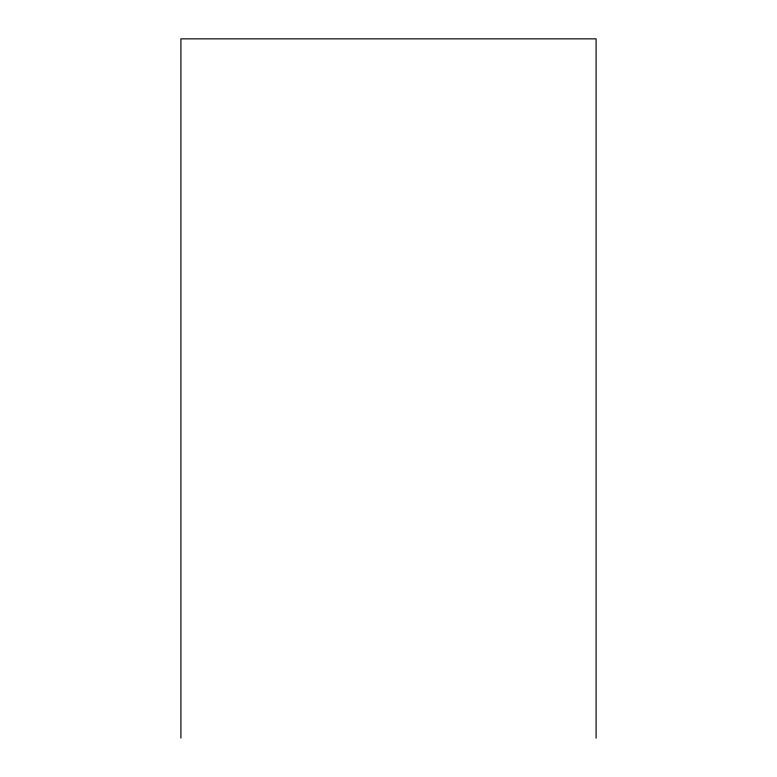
<?xml version="1.0" encoding="UTF-8"?>
<svg xmlns="http://www.w3.org/2000/svg" width="777" height="777" viewBox="0 0 777 777"><rect width="100%" height="100%" fill="white"/><g stroke="black" fill="none" stroke-linecap="round" stroke-linejoin="round"><path stroke-width="1.17" d="M596.095 738.15L596.095 38.85L180.905 38.85L180.905 738.15"/></g></svg>
